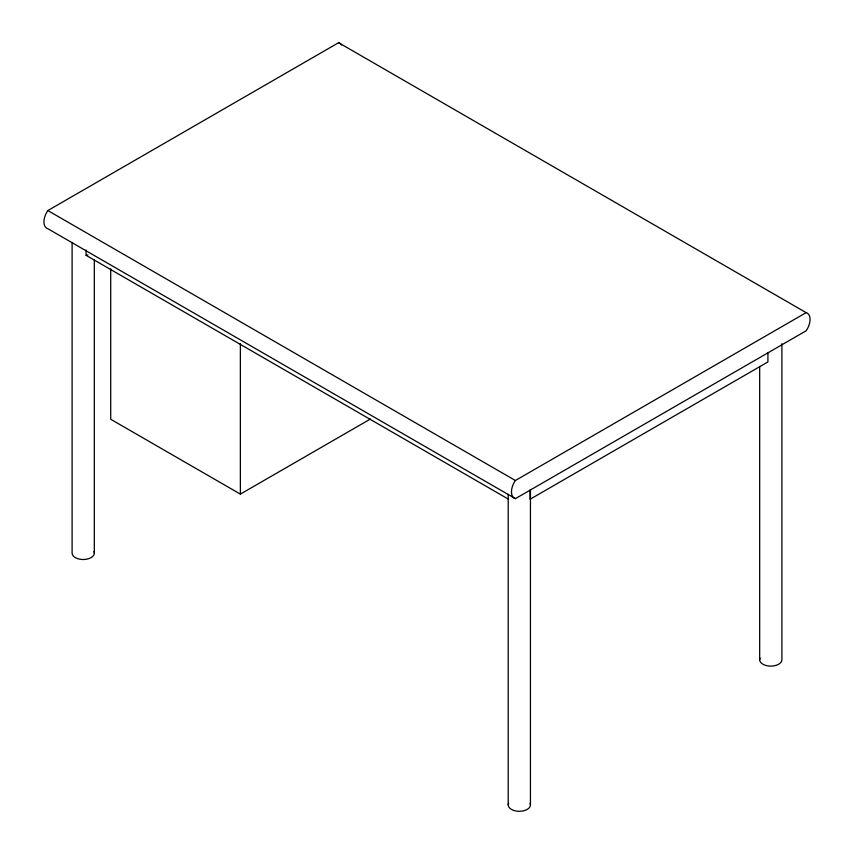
<?xml version="1.0" encoding="UTF-8"?>
<svg xmlns="http://www.w3.org/2000/svg" width="854" height="854" viewBox="0 0 854 854"><rect width="100%" height="100%" fill="white"/><g stroke="black" fill="none" stroke-linecap="round" stroke-linejoin="round"><path stroke-width="1.28" d="M47.856 210.564L338.6 42.7L806.144 312.639A13.888 8.017 -60 0 1 806.144 330.786L515.4 498.651L47.856 228.712A13.888 8.017 -60 0 1 47.856 210.564L515.4 480.503L806.144 312.639M110.71 268.871L110.71 419.261L240.369 494.114L370.422 419.026M86.083 249.987L86.083 255.325L508.6 499.259M781.901 343.724L781.901 659.704A11.113 6.416 0 0 1 769.337 666.067A11.113 6.416 0 0 1 760.049 658.05M767.917 352.595L767.917 361.936L530.067 499.259L530.067 489.918M759.676 366.387L759.676 659.704M530.441 490.228L530.441 804.884M508.215 494.231L508.215 804.884M240.369 343.735L240.369 494.114M94.324 259.776L94.324 553.093M72.099 242.44L72.099 553.093A11.113 6.416 0 0 0 84.663 559.455A11.113 6.416 0 0 0 93.951 551.428M338.6 42.7A13.888 8.017 -60 0 1 341.493 45.027M515.4 498.651A13.888 8.017 -60 0 1 515.4 480.503M87.909 254.94A11.113 6.416 0 0 1 86.083 255.325M530.067 803.219A11.113 6.416 0 0 1 519.328 811.3A11.113 6.416 0 0 1 508.6 803.219"/></g></svg>
